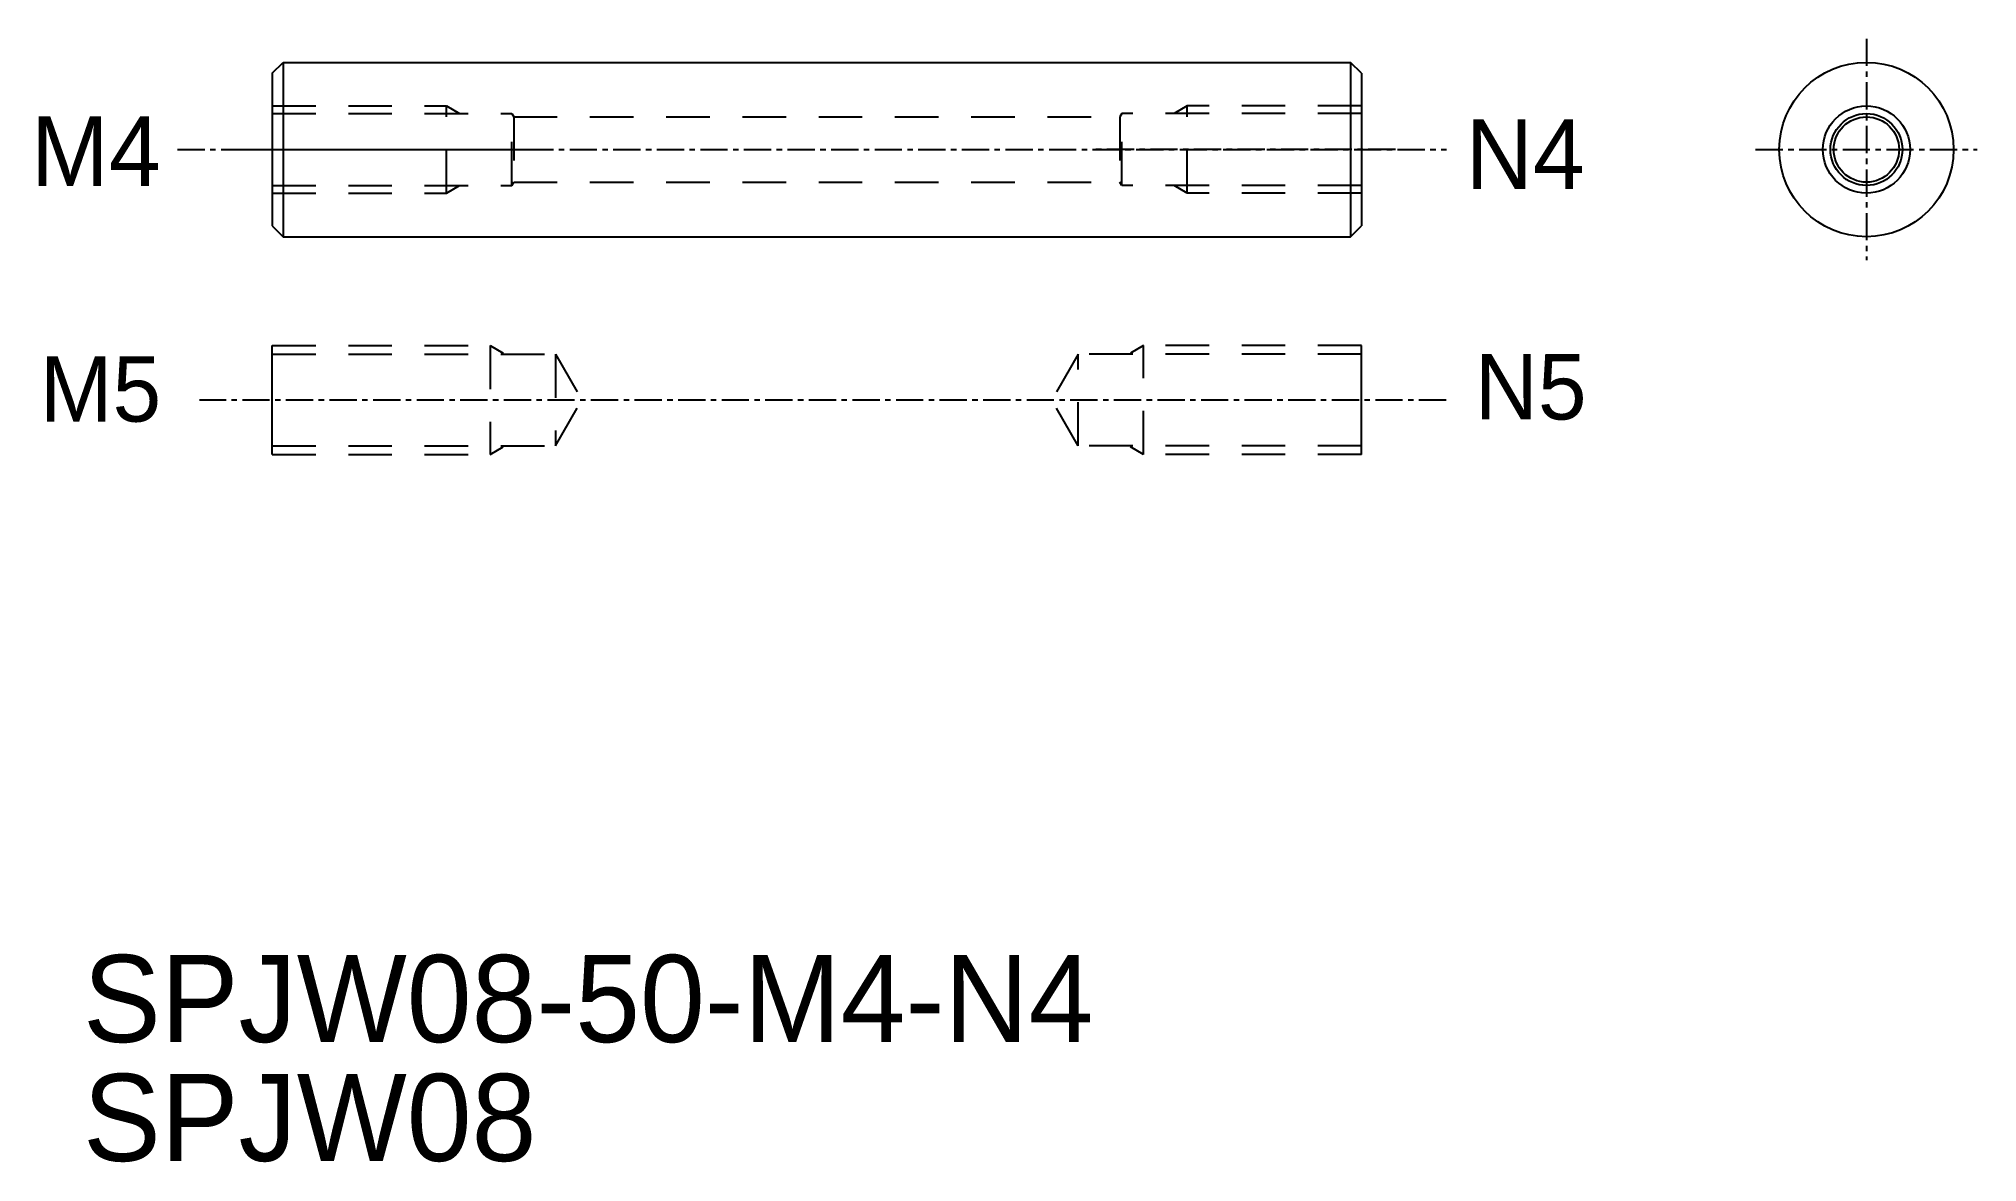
# Model space of a CAD drawing. Extents: x 285 to 373.9, y 101.1 to 152.7.
import ezdxf

# ---------------------------------------------------------------- set-up
doc = ezdxf.new("R2010")
doc.units = 0
doc.linetypes.add('CENTER', pattern=[2, 1.25, -0.25, 0.25, -0.25])
doc.linetypes.add('DASHED', pattern=[3.5, 2, -1.5])
doc.layers.get('0').update_dxf_attribs({"linetype": 'CONTINUOUS'})
doc.layers.add('CENTER', color=1, linetype='CENTER')

msp = doc.modelspace()

# ---------------------------------------------------------------- linework, layer by layer
at = {"color": 7, "linetype": 'CONTINUOUS'}
for p, q in [((295.662, 151.104), (296.162, 151.604)), ((296.162, 151.604), (345.162, 151.604)), ((296.162, 151.604), (296.162, 143.604)), ((345.162, 151.604), (345.162, 143.604)), ((345.662, 151.104), (345.162, 151.604)), ((295.662, 151.104), (295.662, 144.104)), ((345.662, 151.104), (345.662, 144.104)), ((295.662, 149.604), (295.662, 145.604)), ((345.662, 149.604), (345.662, 145.604)), ((295.662, 144.104), (296.162, 143.604)), ((296.162, 143.604), (345.162, 143.604)), ((345.162, 143.604), (345.662, 144.104)), ((295.662, 133.606), (295.662, 138.606)), ((345.662, 133.606), (345.662, 138.606))]:
    msp.add_line(p, q, dxfattribs=at)
for p, q in [((300.912, 151.604), (300.912, 151.604)), ((305.662, 151.604), (305.662, 151.604))]:
    msp.add_line(p, q)
at = {"color": 3, "linetype": 'DASHED'}
for p, q in [((295.662, 149.604), (303.662, 149.604)), ((303.662, 149.604), (304.268, 149.254)), ((303.662, 145.604), (303.662, 149.604)), ((337.662, 149.604), (337.056, 149.254)), ((345.662, 149.604), (337.662, 149.604)), ((337.662, 145.604), (337.662, 149.604)), ((295.662, 149.254), (306.662, 149.254)), ((306.662, 145.954), (306.662, 149.254)), ((306.662, 149.254), (306.749, 149.104)), ((306.749, 149.104), (334.575, 149.104)), ((306.749, 149.104), (306.749, 146.104)), ((334.662, 149.254), (334.575, 149.104)), ((334.575, 149.104), (334.575, 146.104)), ((345.662, 149.254), (334.662, 149.254)), ((334.662, 145.954), (334.662, 149.254)), ((295.662, 145.954), (306.662, 145.954)), ((303.662, 145.604), (304.268, 145.954)), ((306.662, 145.954), (306.749, 146.104)), ((306.749, 146.104), (334.575, 146.104)), ((334.662, 145.954), (334.575, 146.104)), ((345.662, 145.954), (334.662, 145.954)), ((337.662, 145.604), (337.056, 145.954)), ((295.662, 145.604), (303.662, 145.604)), ((345.662, 145.604), (337.662, 145.604)), ((295.662, 138.606), (305.662, 138.606)), ((295.662, 138.206), (308.662, 138.206)), ((305.662, 138.606), (305.662, 133.606)), ((305.662, 138.606), (306.268, 138.256)), ((308.662, 138.206), (308.662, 134.006)), ((308.662, 138.206), (309.874, 136.106)), ((332.662, 138.206), (331.45, 136.106)), ((332.662, 134.006), (332.662, 138.206)), ((345.662, 138.206), (332.662, 138.206)), ((335.662, 138.606), (335.056, 138.256)), ((335.662, 133.606), (335.662, 138.606)), ((345.662, 138.606), (335.662, 138.606)), ((308.662, 134.006), (309.874, 136.106)), ((332.662, 134.006), (331.45, 136.106)), ((295.662, 134.006), (308.662, 134.006)), ((295.662, 133.606), (305.662, 133.606)), ((305.662, 133.606), (306.268, 133.956)), ((345.662, 134.006), (332.662, 134.006)), ((335.662, 133.606), (335.056, 133.956)), ((345.662, 133.606), (335.662, 133.606))]:
    msp.add_line(p, q, dxfattribs=at)
at = {"color": 7, "linetype": 'CONTINUOUS'}
for radius in [4, 1.5]:
    msp.add_circle((368.835, 147.604), radius, dxfattribs=at)
at = {"color": 3, "linetype": 'CONTINUOUS'}
for radius in [2, 1.65]:
    msp.add_circle((368.835, 147.604), radius, dxfattribs=at)
at = {"layer": 'CENTER', "color": 1, "linetype": 'CENTER'}
for p, q in [((368.835, 152.69), (368.835, 142.518)), ((294.104, 147.604), (308.057, 147.604)), ((347.22, 147.604), (333.267, 147.604)), ((363.749, 147.604), (373.921, 147.604)), ((349.546, 136.106), (292.322, 136.106))]:
    msp.add_line(p, q, dxfattribs=at)
at = {"layer": 'CENTER', "linetype": 'CENTER'}
msp.add_line((291.318, 147.604), (349.563, 147.604), dxfattribs=at)

# ---------------------------------------------------------------- texts
at = {"color": 7, "linetype": 'CONTINUOUS'}
for s, height, p in [('M4', 3.2, (284.599, 145.936)), ('N4', 3.2, (350.44, 145.795)), ('M5', 3, (284.996, 135.114)), ('N5', 3, (350.862, 135.211)), ('SPJW08-50-M4-N4', 4, (286.983, 106.629)), ('SPJW08', 4, (286.983, 101.17))]:
    msp.add_text(s, height=height, dxfattribs=at).set_placement(p)

doc.saveas('drawing.dxf')
